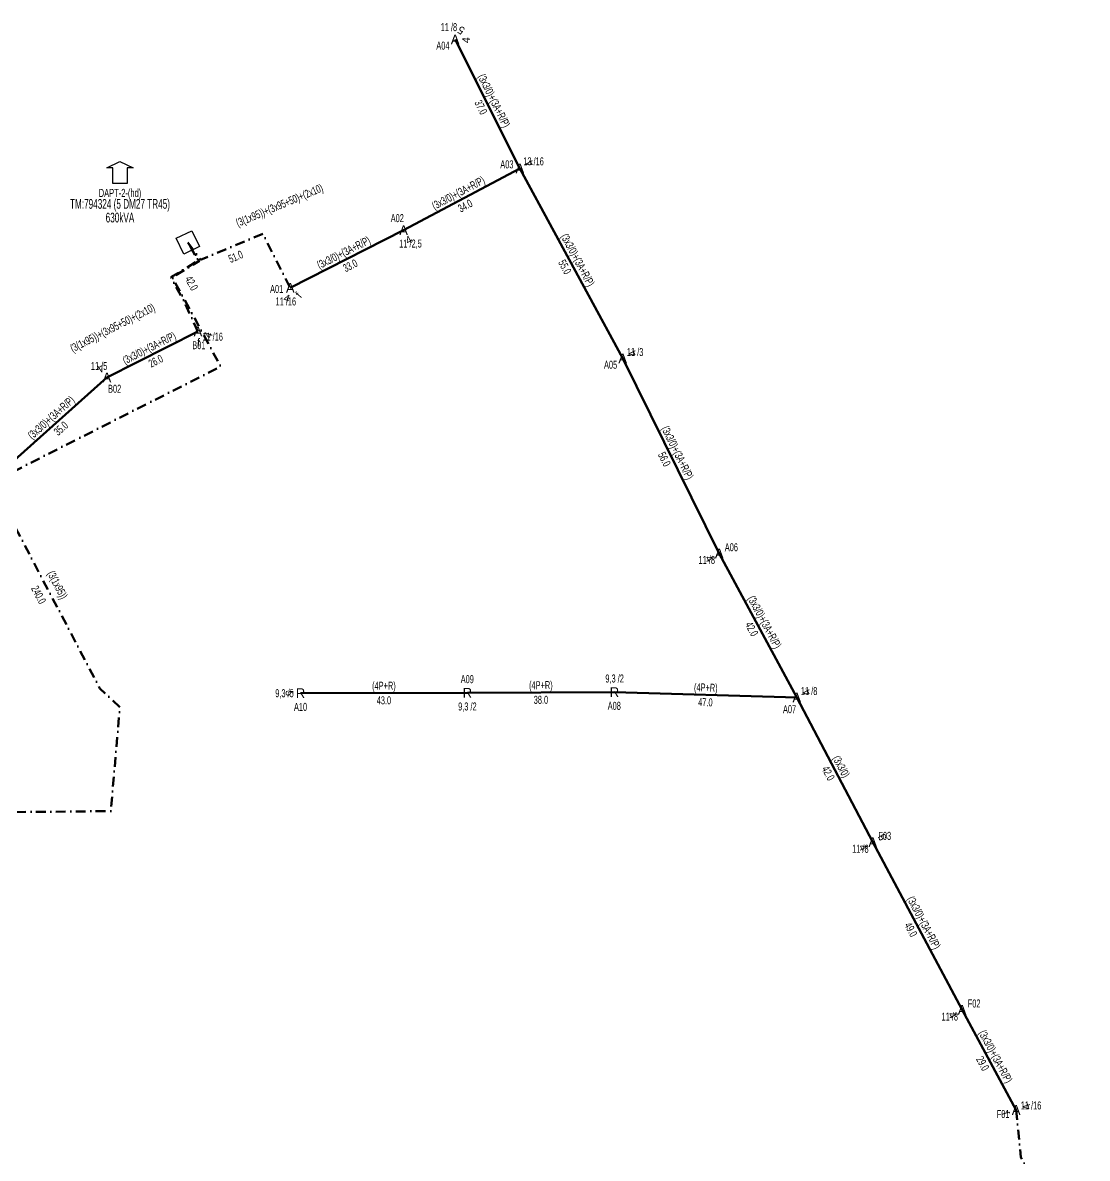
# Model space of a CAD drawing. Header units: millimetres. Extents: x 554556 to 559004, y 4084130 to 4087120.
# Drawn here: x 557771.5 to 558044.4, y 4086012.1 to 4086303 of the extents above; entities that cross this region are included whole.
import ezdxf
from ezdxf.enums import TextEntityAlignment as Align

# ---------------------------------------------------------------- set-up
doc = ezdxf.new("R2010")
doc.units = ezdxf.units.MM
doc.linetypes.add('DASHDOT', pattern=[5, 2.5, -1.25, 0, -1.25])
for name, color, linetype, lineweight in [('DIREK_AG_MEVCUT', 120, 'Continuous', 25), ('DIREK_OG_MEVCUT', 16, 'Continuous', 25), ('HAT_AG_HAVAI_MEVCUT', 126, 'Continuous', 50), ('HAT_OG_HAVAI_MEVCUT', 48, 'Continuous', 70), ('HAT_OG_YERALTI_MEVCUT', 48, 'DASHDOT', 70), ('TRAFO_MEVCUT', 5, 'Continuous', 30)]:
    doc.layers.add(name, color=color, linetype=linetype, lineweight=lineweight)
doc.styles.add('Direk', font='B_CAD')
doc.styles.get("Standard").update_dxf_attribs({"font": 'Arial'})

# ---------------------------------------------------------------- blocks, each defined once
blk = doc.blocks.new('MEV_BINA_KARE')
at = {"layer": 'TRAFO_MEVCUT', "linetype": 'Continuous'}
for p, q in [((-2.25, -2.25), (-2.25, 2.25)), ((-2.25, 2.25), (2.25, 2.25)), ((0, 1.8), (0, 2.7)), ((2.25, 2.25), (2.25, -2.25)), ((2.25, -2.25), (-2.25, -2.25))]:
    blk.add_line(p, q, dxfattribs=at)
blk = doc.blocks.new('MEV_DAPT')
at = {"layer": 'TRAFO_MEVCUT', "linetype": 'Continuous'}
for p, q in [((-3.4, 2), (0, 3.6)), ((0, 3.6), (3.4, 2)), ((-1.8, 2), (-3.4, 2)), ((-1.8, -2), (-1.8, 2)), ((3.4, 2), (1.8, 2)), ((1.8, 2), (1.8, -2)), ((1.8, -2), (-1.8, -2))]:
    blk.add_line(p, q, dxfattribs=at)

msp = doc.modelspace()

# ---------------------------------------------------------------- linework, layer by layer
at = {"layer": 'HAT_AG_HAVAI_MEVCUT'}
for p, q in [((557842.728402, 4086131.223082), (557885.487059, 4086131.315552)), ((557885.487059, 4086131.315552), (557923.190708, 4086131.485799)), ((557923.190708, 4086131.485799), (557969.92, 4086130.09))]:
    msp.add_line(p, q, dxfattribs=at)
at = {"layer": 'HAT_OG_HAVAI_MEVCUT'}
for p, q in [((557898.950905, 4086265.651281), (557882.349326, 4086298.701156)), ((557898.950905, 4086265.651281), (557869.150521, 4086249.823223)), ((557898.950905, 4086265.651281), (557925.302426, 4086216.98402)), ((557840.101, 4086235.064), (557869.150521, 4086249.823223)), ((557816.443, 4086223.874), (557793.115197, 4086212.108385)), ((557950.041344, 4086167.008346), (557925.302426, 4086216.98402)), ((557793.115197, 4086212.108385), (557767.002161, 4086188.772813)), ((557969.92, 4086130.09), (557950.041344, 4086167.008346)), ((557969.92, 4086130.09), (557989.38, 4086093.03)), ((557989.38, 4086093.03), (558012.29, 4086050.07)), ((558026.14, 4086024.43), (558012.29, 4086050.07))]:
    msp.add_line(p, q, dxfattribs=at)
at = {"layer": 'HAT_OG_YERALTI_MEVCUT', "flags": 128}
for points in [[(557813.858266, 4086246.718972), (557817.084664, 4086242.227745), (557833.031568, 4086248.936567), (557840.101, 4086235.064)], [(557813.858266, 4086246.718972), (557816.82215, 4086241.97505), (557809.864641, 4086237.737295), (557812.74252, 4086232.550789), (557822.290702, 4086214.923198), (557765.396802, 4086186.104743), (557764.77148, 4086182.978134), (557791.301446, 4086132.429304), (557796.413254, 4086127.620479), (557794.126927, 4086101.009367), (557760.220585, 4086100.661966), (557759.701117, 4086091.861021)], [(557816.443, 4086223.874), (557812.876486, 4086231.575457), (557809.51144, 4086237.773109), (557816.541686, 4086242.089927), (557813.858266, 4086246.718972)], [(558026.14, 4086024.43), (558027.359918, 4086012.332388), (558044.374101, 4085978.742532), (557923.545149, 4085979.862994), (557921.804963, 4085961.190998)]]:
    msp.add_lwpolyline(points, dxfattribs=at)

# ---------------------------------------------------------------- block references
at = {"layer": 'TRAFO_MEVCUT'}
msp.add_blockref('MEV_DAPT', (557796.465029, 4086263.833386), dxfattribs=at)
at = {"layer": 'TRAFO_MEVCUT', "rotation": 205.581629}
msp.add_blockref('MEV_BINA_KARE', (557813.858266, 4086246.718972), dxfattribs=at)

# ---------------------------------------------------------------- texts
at = {"layer": 'DIREK_AG_MEVCUT', "width": 0.53}
for s, p in [('A09', (557885.475373, 4086134.815533)), ('9,3 /2', (557923.235062, 4086134.985518)), ('9,3 /5', (557838.624989, 4086131.214208)), ('A10', (557842.735971, 4086127.72309)), ('9,3 /2', (557885.498746, 4086127.815572)), ('A08', (557923.146355, 4086127.98608))]:
    msp.add_text(s, height=2.05, dxfattribs=at).set_placement(p, align=Align.MIDDLE_CENTER)
at = {"layer": 'DIREK_AG_MEVCUT', "color": 32, "style": 'Direk'}
msp.add_text('5', height=2, rotation=270.123909, dxfattribs=at).set_placement((557839.928408, 4086131.217026), align=Align.MIDDLE_CENTER)
at = {"layer": 'DIREK_AG_MEVCUT', "style": 'Direk'}
for p in [(557842.728402, 4086131.223082), (557885.487059, 4086131.315552), (557923.190708, 4086131.485799)]:
    msp.add_text('R', height=2.5, dxfattribs=at).set_placement(p, align=Align.MIDDLE_CENTER)
at = {"layer": 'DIREK_OG_MEVCUT', "width": 0.53}
for s, p in [('11 /8', (557880.759794, 4086301.865544)), ('A04', (557879.221738, 4086297.130109)), ('A03', (557895.616166, 4086266.714069)), ('13 /16', (557902.456714, 4086267.48038)), ('A02', (557867.536888, 4086252.929055)), ('11 /2,5', (557870.918824, 4086246.41969)), ('A01', (557836.611722, 4086234.79025)), ('11 /16', (557838.96852, 4086231.585082)), ('B01', (557816.67408, 4086220.381637)), ('11 /16', (557820.205459, 4086222.56426)), ('11 /3', (557928.481664, 4086218.630931)), ('11 /5', (557791.114086, 4086215.044671)), ('A05', (557922.194653, 4086215.374129)), ('B02', (557795.086269, 4086209.216176)), ('A06', (557953.150993, 4086168.614611)), ('11 /8', (557946.859273, 4086165.364674))]:
    msp.add_text(s, height=2.05, dxfattribs=at).set_placement(p, align=Align.MIDDLE_CENTER)
at = {"layer": 'DIREK_OG_MEVCUT', "style": 'Direk'}
for p in [(557882.349326, 4086298.701156), (557898.950905, 4086265.651281), (557869.150521, 4086249.823223), (557840.101, 4086235.064), (557816.443, 4086223.874), (557925.302426, 4086216.98402), (557793.115197, 4086212.108385), (557950.041344, 4086167.008346)]:
    msp.add_text('A', height=2.5, dxfattribs=at).set_placement(p, align=Align.MIDDLE_CENTER)
at = {"layer": 'DIREK_OG_MEVCUT', "color": 32, "style": 'Direk'}
for s, rotation, p in [('5', 506.671246, (557883.887764, 4086301.040645)), ('4', 446.671246, (557885.144602, 4086298.538574)), ('4', 117.552575, (557901.433348, 4086266.946455)), ('4', 387.454095, (557870.441427, 4086247.338558)), ('4', 341.968554, (557839.234291, 4086232.401517)), ('f', 409.451182, (557842.228587, 4086233.243732)), ('f', 363.785584, (557816.627864, 4086221.080109)), ('4', 430.80661, (557819.08736, 4086222.953478)), ('4', 117.3851, (557927.788644, 4086218.271933)), ('4', 214.274853, (557791.538339, 4086214.422153)), ('4', 297.318252, (557947.553625, 4086165.723335)), ('5', 117.887062, (557991.85484, 4086094.339645)), ('f', 287.067438, (558023.463312, 4086023.608208))]:
    msp.add_text(s, height=2, rotation=rotation, dxfattribs=at).set_placement(p, align=Align.MIDDLE_CENTER)
at = {"layer": 'DIREK_OG_MEVCUT', "linetype": 'ByBlock', "style": 'Direk'}
for p in [(557969.92, 4086130.09), (557989.38, 4086093.03), (558012.29, 4086050.07), (558026.14, 4086024.43)]:
    msp.add_text('A', height=2.5, dxfattribs=at).set_placement(p, align=Align.MIDDLE_CENTER)
at = {"layer": 'DIREK_OG_MEVCUT', "color": 32, "linetype": 'ByBlock', "style": 'Direk'}
for rotation, p in [(118.001962, (557972.392208, 4086131.404605)), (297.887062, (557986.90516, 4086091.720355)), (298.223534, (558009.822894, 4086048.745844)), (107.067438, (558028.816688, 4086025.251792))]:
    msp.add_text('4', height=2, rotation=rotation, dxfattribs=at).set_placement(p, align=Align.MIDDLE_CENTER)
at = {"layer": 'DIREK_OG_MEVCUT', "linetype": 'ByBlock', "width": 0.53}
for s, p in [('11 /8', (557973.081782, 4086131.771288)), ('A07', (557968.065096, 4086127.121948)), ('F03', (557992.473549, 4086094.667056)), ('11 /8', (557986.214777, 4086091.355016)), ('F02', (558015.373882, 4086051.725195)), ('11 /8', (558009.134891, 4086048.376577)), ('11 /16', (558029.954111, 4086025.601001)), ('F01', (558022.79414, 4086023.40276))]:
    msp.add_text(s, height=2.05, dxfattribs=at).set_placement(p, align=Align.MIDDLE_CENTER)
at = {"layer": 'HAT_AG_HAVAI_MEVCUT', "lineweight": 30, "width": 0.53}
for rotation, p in [(0.123909, (557864.105892, 4086132.119315)), (0.258711, (557904.335046, 4086132.250667)), (358.28909, (557946.580732, 4086131.63752))]:
    msp.add_text('(4P+R)', height=2.05, rotation=rotation, dxfattribs=at).set_placement(p, align=Align.CENTER)
for s, rotation, p in [('43.0', 0.123909, (557864.109569, 4086130.419319)), ('38.0', 0.258711, (557904.342722, 4086130.550684)), ('47.0', 358.28909, (557946.529976, 4086129.938278))]:
    msp.add_text(s, height=2.05, rotation=rotation, dxfattribs=at).set_placement(p, align=Align.TOP_CENTER)
at = {"layer": 'HAT_OG_HAVAI_MEVCUT', "lineweight": 30, "width": 0.53}
for s, rotation, p in [('(3x3/0)+(3A+R/P)', 296.671246, (557891.409673, 4086282.557758, 278941.174663)), ('(3x3/0)+(3A+R/P)', 387.974382, (557883.651998, 4086258.487936, 278934.57526)), ('(3x3/0)+(3A+R/P)', 26.933809, (557854.240744, 4086243.201412, 278934.57526)), ('(3x3/0)+(3A+R/P)', 298.433905, (557912.874127, 4086241.722373, 278962.651213)), ('(3x3/0)+(3A+R/P)', 386.764557, (557804.396322, 4086218.750128, 278896.557598)), ('(3x3/0)+(3A+R/P)', 401.785149, (557779.49229, 4086201.074401, 278883.50108)), ('(3x3/0)+(3A+R/P)', 296.336294, (557938.43366, 4086192.373276, 278962.651213)), ('(3x3/0)+(3A+R/P)', 298.399264, (557960.766878, 4086148.958444, 278975.020672)), ('(3x3/0)', 297.703715, (557980.402559, 4086111.955165, 278994.69)), ('(3x3/0)+(3A+R/P)', 298.07041, (558001.585014, 4086071.949973, 279006.145)), ('(3x3/0)+(3A+R/P)', 298.376658, (558019.962866, 4086037.653976, 279013.07))]:
    msp.add_text(s, height=2.05, rotation=rotation, dxfattribs=at).set_placement(p, align=Align.CENTER)
for s, rotation, p in [('37.0', 296.671246, (557889.890558, 4086281.794678, 278941.174663)), ('34.0', 387.974382, (557884.449428, 4086256.986568, 278934.57526)), ('33.0', 26.933809, (557855.010777, 4086241.685811, 278934.57526)), ('55.0', 298.433905, (557911.379203, 4086240.912927, 278962.651213)), ('26.0', 386.764557, (557805.161875, 4086217.232258, 278896.557598)), ('35.0', 401.785149, (557780.625067, 4086199.806798, 278883.50108)), ('56.0', 296.336294, (557936.91011, 4086191.61909, 278962.651213)), ('42.0', 298.399264, (557959.271465, 4086148.149902, 278975.020672)), ('42.0', 297.703715, (557978.897441, 4086111.164835, 278994.69)), ('49.0', 298.07041, (558000.084986, 4086071.150027, 279006.145)), ('29.0', 298.376658, (558018.467134, 4086036.846024, 279013.07))]:
    msp.add_text(s, height=2.05, rotation=rotation, dxfattribs=at).set_placement(p, align=Align.TOP_CENTER)
at = {"layer": 'HAT_OG_YERALTI_MEVCUT', "lineweight": 30, "width": 0.53}
for s, rotation, p in [('(3(1x95))+(3x95+50)+(2x10)', 22.816367, (557837.72843, 4086255.277331)), ('(3(1x95))+(3x95+50)+(2x10)', 27.013725, (557795.009064, 4086223.910967)), ('(3(1x95))', 297.692213, (557779.54174, 4086158.493746))]:
    msp.add_text(s, height=2.05, rotation=rotation, dxfattribs=at).set_placement(p, align=Align.CENTER)
for s, rotation, p in [('51.0', 22.816367, (557825.71734, 4086244.015177)), ('42.0', 298.499971, (557815.708731, 4086236.740993)), ('240.0', 297.692213, (557776.531186, 4086156.913692))]:
    msp.add_text(s, height=2.05, rotation=rotation, dxfattribs=at).set_placement(p, align=Align.TOP_CENTER)
at = {"layer": 'TRAFO_MEVCUT', "width": 0.6}
for s, height, p in [('DAPT-2-(hd)', 2.1, (557796.465029, 4086258.333386)), ('TM:794324 (5 DM27 TR45)', 2.5, (557796.465029, 4086255.333386)), ('630kVA', 2.5, (557796.465029, 4086251.833386))]:
    msp.add_text(s, height=height, dxfattribs=at).set_placement(p, align=Align.CENTER)

doc.saveas('drawing.dxf')
